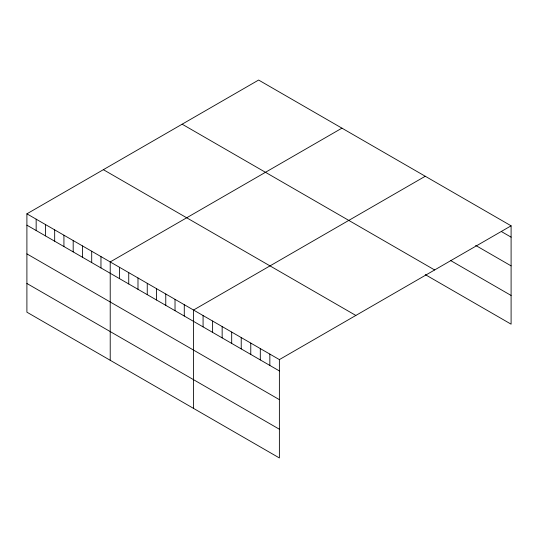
<?xml version="1.0" encoding="UTF-8"?>
<svg xmlns="http://www.w3.org/2000/svg" width="538" height="538" viewBox="0 0 538 538"><rect width="100%" height="100%" fill="white"/><g stroke="black" fill="none" stroke-linecap="round" stroke-linejoin="round"><path stroke-width="0.81" d="M26.9 213.828L279.383 359.599L279.383 457.952L26.9 312.188L26.9 213.828L258.617 80.048L511.1 225.812L511.1 324.172L425.255 274.609M341.939 128.152L110.216 261.932L110.216 360.292M425.255 176.256L193.539 310.036L193.539 408.389M279.383 359.599L511.1 225.812M501.564 231.649L511.1 237.157M475.673 245.415L511.1 265.873M450.467 260.453L511.1 295.456M182.153 124.197L434.63 269.962M103.37 169.678L355.847 315.45M26.9 225.173L279.383 370.938M26.9 253.882L279.383 399.653M26.9 283.472L279.383 429.237M269.841 354.091L269.841 365.43M260.305 348.584L260.305 359.922M250.769 343.076L250.769 354.421M241.226 337.568L241.226 348.913M231.69 332.06L231.69 343.405M222.154 326.553L222.154 337.898M212.611 321.051L212.611 332.39M203.075 315.544L203.075 326.882M184.278 304.69L184.278 316.035M175.025 299.343L175.025 310.688M165.765 294.004L165.765 305.342M156.504 288.657L156.504 299.996M147.251 283.311L147.251 294.656M137.99 277.964L137.99 289.31M128.737 272.618L128.737 283.963M119.476 267.278L119.476 278.617M100.962 256.586L100.962 267.931M91.702 251.239L91.702 262.584M82.448 245.9L82.448 257.238M73.188 240.553L73.188 251.892M63.928 235.207L63.928 246.552M54.674 229.861L54.674 241.206M45.414 224.521L45.414 235.859M36.16 219.174L36.16 230.513"/></g></svg>
